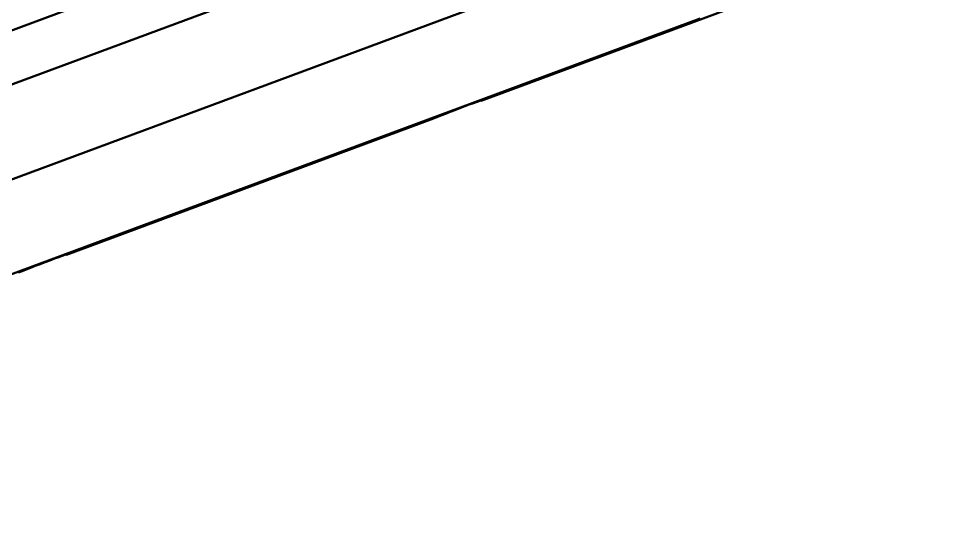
# Model space of a CAD drawing. Header units: millimetres. Extents: x 36 to 3196, y 27 to 5967.
# Drawn here: x 1945.5 to 2062.1, y 5317.6 to 5382.2 of the extents above; entities that cross this region are included whole.
import ezdxf

# ---------------------------------------------------------------- set-up
doc = ezdxf.new("R2010")
doc.units = ezdxf.units.MM
doc.layers.add('외형선(ISO)', color=7, linetype='Continuous', lineweight=50)

msp = doc.modelspace()

# ---------------------------------------------------------------- linework, layer by layer
at = {"layer": '외형선(ISO)'}
for p, q in [((2062.0996, 5424.3007), (1863.7573, 5350.6932)), ((1856.8798, 5341.3544), (2030.8595, 5405.9206)), ((1846.8291, 5325.7504), (2030.8595, 5394.0465)), ((2030.8595, 5394.0465), (1846.8291, 5325.7504)), ((2003.4639, 5371.8984), (2049.5944, 5389.0181)), ((2030.8595, 5382.1725), (1856.8798, 5317.6062)), ((1951.5023, 5352.6148), (1997.464, 5369.6718))]:
    msp.add_line(p, q, dxfattribs=at)
for centre, major_axis, ratio, start_param, end_param in [((2000.2137, 5370.6803), (3.4999, 1.341), 0.01798661, 5.89618111, 8.75080116), ((2000.2137, 5371.0637), (3.5, 0), 0.64278761, 0.38011247, 0.40133704), ((1948.2522, 5351.3967), (3.4999, 1.341), 0.01798661, 5.89618111, 8.75080116), ((1948.2522, 5351.7801), (3.5, 0), 0.64278761, 0.38011247, 0.40133704)]:
    msp.add_ellipse(centre, major_axis=major_axis, ratio=ratio, start_param=start_param, end_param=end_param, dxfattribs=at)

doc.saveas('drawing.dxf')
